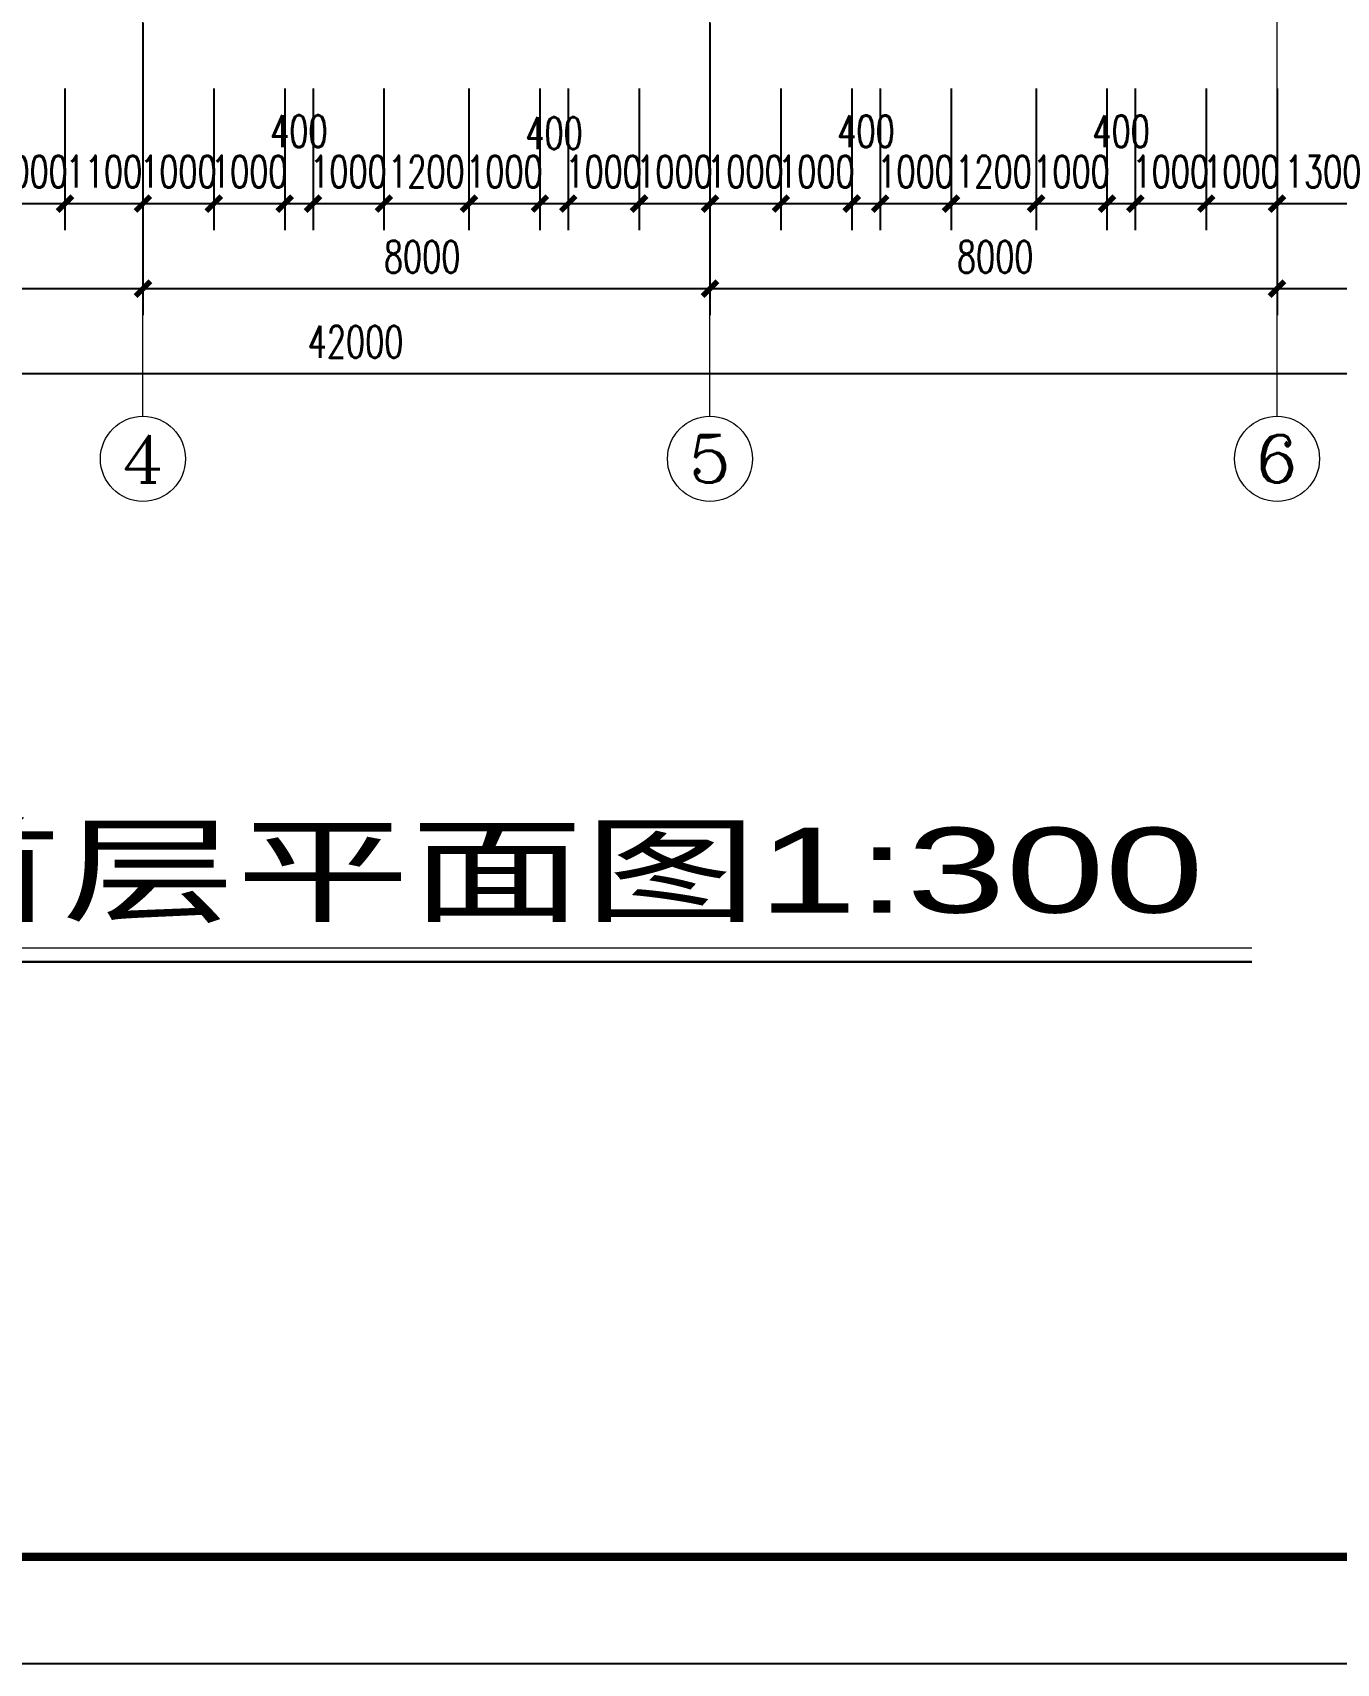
# Model space of a CAD drawing. Extents: x -220435 to 246757, y -381552 to -223577.
# Drawn here: x -121698 to -103303, y -367583 to -344578 of the extents above; entities that cross this region are included whole.
import ezdxf
from ezdxf.enums import TextEntityAlignment as Align

# ---------------------------------------------------------------- set-up
doc = ezdxf.new("R2010")
doc.units = 0
doc.header["$LTSCALE"] = 1500
doc.header["$MEASUREMENT"] = 0
doc.layers.get('0').update_dxf_attribs({"linetype": 'CONTINUOUS'})
doc.layers.get('DEFPOINTS').update_dxf_attribs({"linetype": 'CONTINUOUS'})
for name, color, linetype in [('AXIS', 7, 'CONTINUOUS'), ('AXIS_TEXT', 7, 'CONTINUOUS'), ('JELIBTLTC', 7, 'CONTINUOUS')]:
    doc.layers.add(name, color=color, linetype=linetype)
doc.layers.add('PUB_DIM', color=7, linetype='CONTINUOUS', lineweight=0)
doc.layers.add('我的', color=7, linetype='CONTINUOUS', lineweight=0)
doc.styles.add('COMPLEX', font='COMPLEX')
doc.styles.add('DIM_FONT', font='TXT.shx', dxfattribs={"width": 0.7})
doc.styles.add('JELIBTLZX1', font='arial.ttf', dxfattribs={"width": 0.65})
doc.dimstyles.new('DIMA150', dxfattribs={"dimscale": 1.5, "dimtxt": 300, "dimasz": 1, "dimexe": 250, "dimexo": 300, "dimgap": 150, "dimtad": 1, "dimdec": 0, "dimzin": 0, "dimdsep": 46, "dimtxsty": 'DIM_FONT', "dimblk": '_DIMX', "dimcen": 0.09, "dimse1": 1, "dimclrt": 7, "dimadec": 0, "dimazin": 0, "dimtfac": 1, "dimtdec": 0, "dimtix": 1, "dimtmove": 2, "dimatfit": 3, "dimldrblk": '_DIMX', "dimfxl": 1, "dimtolj": 1, "dimtzin": 0, "dimarcsym": 0})

# ---------------------------------------------------------------- blocks, each defined once
blk = doc.blocks.new('_DIMX')
blk.add_line((-150, 0), (150, 0))
at = {"const_width": 50}
blk.add_lwpolyline([(-70, -70), (70, 70)], dxfattribs=at)
blk = doc.blocks.new('*D36')
at = {"layer": 'DEFPOINTS', "color": 0, "lineweight": 20}
for p in [(-104141, -344915), (-102841, -344915), (-102841, -346990)]:
    blk.add_point(p, dxfattribs=at)
at = {"layer": 'PUB_DIM', "color": 0, "lineweight": -2}
for p, q in [((-102841, -345365), (-102841, -347365)), ((-104142, -346990), (-104144, -346990)), ((-104141, -346990), (-102841, -346990)), ((-102839, -346990), (-102838, -346990))]:
    blk.add_line(p, q, dxfattribs=at)
at = {"layer": 'PUB_DIM', "color": 0, "lineweight": -2, "xscale": 1.5, "yscale": 1.5, "zscale": 1.5}
blk.add_blockref('_DIMX', (-104141, -346990), dxfattribs=at)
at = {"layer": 'PUB_DIM', "color": 0, "lineweight": -2, "xscale": 1.5, "yscale": 1.5, "zscale": 1.5, "rotation": 180}
blk.add_blockref('_DIMX', (-102841, -346990), dxfattribs=at)
at = {"layer": 'PUB_DIM', "color": 7, "insert": (-103491, -346540), "char_height": 450, "attachment_point": 5, "style": 'DIM_FONT'}
blk.add_mtext('\\A1;1300', dxfattribs=at)
blk = doc.blocks.new('*D37')
at = {"layer": 'DEFPOINTS', "color": 0, "lineweight": 20}
for p in [(-104141, -344994), (-99741, -344994), (-104141, -348190)]:
    blk.add_point(p, dxfattribs=at)
at = {"layer": 'PUB_DIM', "color": 0, "lineweight": -2}
for p, q in [((-104141, -345444), (-104141, -348565)), ((-99742, -348190), (-104139, -348190))]:
    blk.add_line(p, q, dxfattribs=at)
at = {"layer": 'PUB_DIM', "color": 0, "lineweight": -2, "xscale": 1.5, "yscale": 1.5, "zscale": 1.5, "rotation": 180}
blk.add_blockref('_DIMX', (-104141, -348190), dxfattribs=at)
at = {"layer": 'PUB_DIM', "color": 0, "lineweight": -2, "xscale": 1.5, "yscale": 1.5, "zscale": 1.5}
blk.add_blockref('_DIMX', (-99741, -348190), dxfattribs=at)
at = {"layer": 'PUB_DIM', "color": 7, "insert": (-101941, -347740), "char_height": 450, "attachment_point": 5, "style": 'DIM_FONT'}
blk.add_mtext('\\A1;4400', dxfattribs=at)
blk = doc.blocks.new('_AXISO')
blk.add_circle((0, 0), 0.5)
at = {"layer": 'AXIS_TEXT', "style": 'COMPLEX', "width": 1.041667}
blk.add_attdef('A', text='', height=0.56, dxfattribs=at).set_placement((-0.25, -0.28), (0.25, -0.28), align=Align.FIT)
blk = doc.blocks.new('*D40')
at = {"layer": 'DEFPOINTS', "color": 0, "lineweight": 20}
for p in [(-138141, -343990), (-96141, -343990), (-138141, -349390)]:
    blk.add_point(p, dxfattribs=at)
at = {"layer": 'PUB_DIM', "color": 0, "lineweight": -2}
for p, q in [((-138141, -344440), (-138141, -349765)), ((-96142, -349390), (-138139, -349390))]:
    blk.add_line(p, q, dxfattribs=at)
at = {"layer": 'PUB_DIM', "color": 0, "lineweight": -2, "xscale": 1.5, "yscale": 1.5, "zscale": 1.5, "rotation": 180}
blk.add_blockref('_DIMX', (-138141, -349390), dxfattribs=at)
at = {"layer": 'PUB_DIM', "color": 0, "lineweight": -2, "xscale": 1.5, "yscale": 1.5, "zscale": 1.5}
blk.add_blockref('_DIMX', (-96141, -349390), dxfattribs=at)
at = {"layer": 'PUB_DIM', "color": 7, "insert": (-117141, -348940), "char_height": 450, "attachment_point": 5, "style": 'DIM_FONT'}
blk.add_mtext('\\A1;42000', dxfattribs=at)
blk = doc.blocks.new('*D86')
at = {"layer": 'DEFPOINTS', "color": 0, "lineweight": 20}
for p in [(-126141, -343990), (-120141, -343990), (-126141, -348190)]:
    blk.add_point(p, dxfattribs=at)
at = {"layer": 'PUB_DIM', "color": 0, "lineweight": -2}
for p, q in [((-126141, -344440), (-126141, -348565)), ((-120142, -348190), (-126139, -348190))]:
    blk.add_line(p, q, dxfattribs=at)
at = {"layer": 'PUB_DIM', "color": 0, "lineweight": -2, "xscale": 1.5, "yscale": 1.5, "zscale": 1.5, "rotation": 180}
blk.add_blockref('_DIMX', (-126141, -348190), dxfattribs=at)
at = {"layer": 'PUB_DIM', "color": 0, "lineweight": -2, "xscale": 1.5, "yscale": 1.5, "zscale": 1.5}
blk.add_blockref('_DIMX', (-120141, -348190), dxfattribs=at)
at = {"layer": 'PUB_DIM', "color": 7, "insert": (-123141, -347740), "char_height": 450, "attachment_point": 5, "style": 'DIM_FONT'}
blk.add_mtext('\\A1;6000', dxfattribs=at)
blk = doc.blocks.new('*D105')
at = {"layer": 'DEFPOINTS', "color": 0, "lineweight": 20}
for p in [(-114141, -344915), (-113141, -344915), (-113141, -346990)]:
    blk.add_point(p, dxfattribs=at)
at = {"layer": 'PUB_DIM', "color": 0, "lineweight": -2}
for p, q in [((-113141, -345365), (-113141, -347365)), ((-114142, -346990), (-114144, -346990)), ((-114141, -346990), (-113141, -346990)), ((-113139, -346990), (-113138, -346990))]:
    blk.add_line(p, q, dxfattribs=at)
at = {"layer": 'PUB_DIM', "color": 0, "lineweight": -2, "xscale": 1.5, "yscale": 1.5, "zscale": 1.5}
blk.add_blockref('_DIMX', (-114141, -346990), dxfattribs=at)
at = {"layer": 'PUB_DIM', "color": 0, "lineweight": -2, "xscale": 1.5, "yscale": 1.5, "zscale": 1.5, "rotation": 180}
blk.add_blockref('_DIMX', (-113141, -346990), dxfattribs=at)
at = {"layer": 'PUB_DIM', "color": 7, "insert": (-113641, -346540), "char_height": 450, "attachment_point": 5, "style": 'DIM_FONT'}
blk.add_mtext('\\A1;1000', dxfattribs=at)
blk = doc.blocks.new('*D106')
at = {"layer": 'DEFPOINTS', "color": 0, "lineweight": 20}
for p in [(-120141, -343990), (-112141, -343990), (-120141, -348190)]:
    blk.add_point(p, dxfattribs=at)
at = {"layer": 'PUB_DIM', "color": 0, "lineweight": -2}
for p, q in [((-120141, -344440), (-120141, -348565)), ((-112142, -348190), (-120139, -348190))]:
    blk.add_line(p, q, dxfattribs=at)
at = {"layer": 'PUB_DIM', "color": 0, "lineweight": -2, "xscale": 1.5, "yscale": 1.5, "zscale": 1.5, "rotation": 180}
blk.add_blockref('_DIMX', (-120141, -348190), dxfattribs=at)
at = {"layer": 'PUB_DIM', "color": 0, "lineweight": -2, "xscale": 1.5, "yscale": 1.5, "zscale": 1.5}
blk.add_blockref('_DIMX', (-112141, -348190), dxfattribs=at)
at = {"layer": 'PUB_DIM', "color": 7, "insert": (-116202, -347740), "char_height": 450, "attachment_point": 5, "style": 'DIM_FONT'}
blk.add_mtext('\\A1;8000', dxfattribs=at)
blk = doc.blocks.new('*D107')
at = {"layer": 'DEFPOINTS', "color": 0, "lineweight": 20}
for p in [(-120141, -343990), (-112141, -343990), (-120141, -348190)]:
    blk.add_point(p, dxfattribs=at)
at = {"layer": 'PUB_DIM', "color": 0, "lineweight": -2}
for p, q in [((-120141, -344440), (-120141, -348565)), ((-112142, -348190), (-120139, -348190))]:
    blk.add_line(p, q, dxfattribs=at)
at = {"layer": 'PUB_DIM', "color": 0, "lineweight": -2, "xscale": 1.5, "yscale": 1.5, "zscale": 1.5, "rotation": 180}
blk.add_blockref('_DIMX', (-120141, -348190), dxfattribs=at)
at = {"layer": 'PUB_DIM', "color": 0, "lineweight": -2, "xscale": 1.5, "yscale": 1.5, "zscale": 1.5}
blk.add_blockref('_DIMX', (-112141, -348190), dxfattribs=at)
at = {"layer": 'PUB_DIM', "color": 7, "insert": (-116202, -347740), "char_height": 450, "attachment_point": 5, "style": 'DIM_FONT'}
blk.add_mtext('\\A1;8000', dxfattribs=at)
blk = doc.blocks.new('*D108')
at = {"layer": 'DEFPOINTS', "color": 0, "lineweight": 20}
for p in [(-119141, -344915), (-118141, -344915), (-118141, -346990)]:
    blk.add_point(p, dxfattribs=at)
at = {"layer": 'PUB_DIM', "color": 0, "lineweight": -2}
for p, q in [((-118141, -345365), (-118141, -347365)), ((-119142, -346990), (-119144, -346990)), ((-119141, -346990), (-118141, -346990)), ((-118139, -346990), (-118138, -346990))]:
    blk.add_line(p, q, dxfattribs=at)
at = {"layer": 'PUB_DIM', "color": 0, "lineweight": -2, "xscale": 1.5, "yscale": 1.5, "zscale": 1.5}
blk.add_blockref('_DIMX', (-119141, -346990), dxfattribs=at)
at = {"layer": 'PUB_DIM', "color": 0, "lineweight": -2, "xscale": 1.5, "yscale": 1.5, "zscale": 1.5, "rotation": 180}
blk.add_blockref('_DIMX', (-118141, -346990), dxfattribs=at)
at = {"layer": 'PUB_DIM', "color": 7, "insert": (-118641, -346540), "char_height": 450, "attachment_point": 5, "style": 'DIM_FONT'}
blk.add_mtext('\\A1;1000', dxfattribs=at)
blk = doc.blocks.new('*D109')
at = {"layer": 'DEFPOINTS', "color": 0, "lineweight": 20}
for p in [(-120141, -344915), (-119141, -344915), (-119141, -346990)]:
    blk.add_point(p, dxfattribs=at)
at = {"layer": 'PUB_DIM', "color": 0, "lineweight": -2}
for p, q in [((-119141, -345365), (-119141, -347365)), ((-120142, -346990), (-120144, -346990)), ((-120141, -346990), (-119141, -346990)), ((-119139, -346990), (-119138, -346990))]:
    blk.add_line(p, q, dxfattribs=at)
at = {"layer": 'PUB_DIM', "color": 0, "lineweight": -2, "xscale": 1.5, "yscale": 1.5, "zscale": 1.5}
blk.add_blockref('_DIMX', (-120141, -346990), dxfattribs=at)
at = {"layer": 'PUB_DIM', "color": 0, "lineweight": -2, "xscale": 1.5, "yscale": 1.5, "zscale": 1.5, "rotation": 180}
blk.add_blockref('_DIMX', (-119141, -346990), dxfattribs=at)
at = {"layer": 'PUB_DIM', "color": 7, "insert": (-119641, -346540), "char_height": 450, "attachment_point": 5, "style": 'DIM_FONT'}
blk.add_mtext('\\A1;1000', dxfattribs=at)
blk = doc.blocks.new('*D110')
at = {"layer": 'DEFPOINTS', "color": 0, "lineweight": 20}
for p in [(-121241, -344915), (-120141, -344915), (-120141, -346990)]:
    blk.add_point(p, dxfattribs=at)
at = {"layer": 'PUB_DIM', "color": 0, "lineweight": -2}
for p, q in [((-120141, -345365), (-120141, -347365)), ((-121242, -346990), (-121244, -346990)), ((-121241, -346990), (-120141, -346990)), ((-120139, -346990), (-120138, -346990))]:
    blk.add_line(p, q, dxfattribs=at)
at = {"layer": 'PUB_DIM', "color": 0, "lineweight": -2, "xscale": 1.5, "yscale": 1.5, "zscale": 1.5}
blk.add_blockref('_DIMX', (-121241, -346990), dxfattribs=at)
at = {"layer": 'PUB_DIM', "color": 0, "lineweight": -2, "xscale": 1.5, "yscale": 1.5, "zscale": 1.5, "rotation": 180}
blk.add_blockref('_DIMX', (-120141, -346990), dxfattribs=at)
at = {"layer": 'PUB_DIM', "color": 7, "insert": (-120691, -346540), "char_height": 450, "attachment_point": 5, "style": 'DIM_FONT'}
blk.add_mtext('\\A1;1100', dxfattribs=at)
blk = doc.blocks.new('*D111')
at = {"layer": 'DEFPOINTS', "color": 0, "lineweight": 20}
for p in [(-122241, -344915), (-121241, -344915), (-121241, -346990)]:
    blk.add_point(p, dxfattribs=at)
at = {"layer": 'PUB_DIM', "color": 0, "lineweight": -2}
for p, q in [((-121241, -345365), (-121241, -347365)), ((-122242, -346990), (-122244, -346990)), ((-122241, -346990), (-121241, -346990)), ((-121239, -346990), (-121238, -346990))]:
    blk.add_line(p, q, dxfattribs=at)
at = {"layer": 'PUB_DIM', "color": 0, "lineweight": -2, "xscale": 1.5, "yscale": 1.5, "zscale": 1.5}
blk.add_blockref('_DIMX', (-122241, -346990), dxfattribs=at)
at = {"layer": 'PUB_DIM', "color": 0, "lineweight": -2, "xscale": 1.5, "yscale": 1.5, "zscale": 1.5, "rotation": 180}
blk.add_blockref('_DIMX', (-121241, -346990), dxfattribs=at)
at = {"layer": 'PUB_DIM', "color": 7, "insert": (-121741, -346540), "char_height": 450, "attachment_point": 5, "style": 'DIM_FONT'}
blk.add_mtext('\\A1;1000', dxfattribs=at)
blk = doc.blocks.new('*D114')
at = {"layer": 'DEFPOINTS', "color": 0, "lineweight": 20}
for p in [(-114541, -344915), (-114141, -344915), (-114141, -346990)]:
    blk.add_point(p, dxfattribs=at)
at = {"layer": 'PUB_DIM', "color": 0, "lineweight": -2}
for p, q in [((-114141, -345365), (-114141, -347365)), ((-114542, -346990), (-114544, -346990)), ((-114541, -346990), (-114141, -346990)), ((-114139, -346990), (-114138, -346990))]:
    blk.add_line(p, q, dxfattribs=at)
at = {"layer": 'PUB_DIM', "color": 0, "lineweight": -2, "xscale": 1.5, "yscale": 1.5, "zscale": 1.5}
blk.add_blockref('_DIMX', (-114541, -346990), dxfattribs=at)
at = {"layer": 'PUB_DIM', "color": 0, "lineweight": -2, "xscale": 1.5, "yscale": 1.5, "zscale": 1.5, "rotation": 180}
blk.add_blockref('_DIMX', (-114141, -346990), dxfattribs=at)
at = {"layer": 'PUB_DIM', "color": 7, "insert": (-114341, -345996), "char_height": 450, "attachment_point": 5, "style": 'DIM_FONT'}
blk.add_mtext('\\A1;400', dxfattribs=at)
blk = doc.blocks.new('*D115')
at = {"layer": 'DEFPOINTS', "color": 0, "lineweight": 20}
for p in [(-115541, -344915), (-114541, -344915), (-114541, -346990)]:
    blk.add_point(p, dxfattribs=at)
at = {"layer": 'PUB_DIM', "color": 0, "lineweight": -2}
for p, q in [((-114541, -345365), (-114541, -347365)), ((-115542, -346990), (-115544, -346990)), ((-115541, -346990), (-114541, -346990)), ((-114539, -346990), (-114538, -346990))]:
    blk.add_line(p, q, dxfattribs=at)
at = {"layer": 'PUB_DIM', "color": 0, "lineweight": -2, "xscale": 1.5, "yscale": 1.5, "zscale": 1.5}
blk.add_blockref('_DIMX', (-115541, -346990), dxfattribs=at)
at = {"layer": 'PUB_DIM', "color": 0, "lineweight": -2, "xscale": 1.5, "yscale": 1.5, "zscale": 1.5, "rotation": 180}
blk.add_blockref('_DIMX', (-114541, -346990), dxfattribs=at)
at = {"layer": 'PUB_DIM', "color": 7, "insert": (-115041, -346540), "char_height": 450, "attachment_point": 5, "style": 'DIM_FONT'}
blk.add_mtext('\\A1;1000', dxfattribs=at)
blk = doc.blocks.new('*D116')
at = {"layer": 'DEFPOINTS', "color": 0, "lineweight": 20}
for p in [(-116741, -344915), (-115541, -344915), (-115541, -346990)]:
    blk.add_point(p, dxfattribs=at)
at = {"layer": 'PUB_DIM', "color": 0, "lineweight": -2}
for p, q in [((-115541, -345365), (-115541, -347365)), ((-116742, -346990), (-116744, -346990)), ((-116741, -346990), (-115541, -346990)), ((-115539, -346990), (-115538, -346990))]:
    blk.add_line(p, q, dxfattribs=at)
at = {"layer": 'PUB_DIM', "color": 0, "lineweight": -2, "xscale": 1.5, "yscale": 1.5, "zscale": 1.5}
blk.add_blockref('_DIMX', (-116741, -346990), dxfattribs=at)
at = {"layer": 'PUB_DIM', "color": 0, "lineweight": -2, "xscale": 1.5, "yscale": 1.5, "zscale": 1.5, "rotation": 180}
blk.add_blockref('_DIMX', (-115541, -346990), dxfattribs=at)
at = {"layer": 'PUB_DIM', "color": 7, "insert": (-116141, -346540), "char_height": 450, "attachment_point": 5, "style": 'DIM_FONT'}
blk.add_mtext('\\A1;1200', dxfattribs=at)
blk = doc.blocks.new('*D117')
at = {"layer": 'DEFPOINTS', "color": 0, "lineweight": 20}
for p in [(-117741, -344915), (-116741, -344915), (-116741, -346990)]:
    blk.add_point(p, dxfattribs=at)
at = {"layer": 'PUB_DIM', "color": 0, "lineweight": -2}
for p, q in [((-116741, -345365), (-116741, -347365)), ((-117742, -346990), (-117744, -346990)), ((-117741, -346990), (-116741, -346990)), ((-116739, -346990), (-116738, -346990))]:
    blk.add_line(p, q, dxfattribs=at)
at = {"layer": 'PUB_DIM', "color": 0, "lineweight": -2, "xscale": 1.5, "yscale": 1.5, "zscale": 1.5}
blk.add_blockref('_DIMX', (-117741, -346990), dxfattribs=at)
at = {"layer": 'PUB_DIM', "color": 0, "lineweight": -2, "xscale": 1.5, "yscale": 1.5, "zscale": 1.5, "rotation": 180}
blk.add_blockref('_DIMX', (-116741, -346990), dxfattribs=at)
at = {"layer": 'PUB_DIM', "color": 7, "insert": (-117241, -346540), "char_height": 450, "attachment_point": 5, "style": 'DIM_FONT'}
blk.add_mtext('\\A1;1000', dxfattribs=at)
blk = doc.blocks.new('*D118')
at = {"layer": 'DEFPOINTS', "color": 0, "lineweight": 20}
for p in [(-118141, -344915), (-117741, -344915), (-117741, -346990)]:
    blk.add_point(p, dxfattribs=at)
at = {"layer": 'PUB_DIM', "color": 0, "lineweight": -2}
for p, q in [((-117741, -345365), (-117741, -347365)), ((-118142, -346990), (-118144, -346990)), ((-118141, -346990), (-117741, -346990)), ((-117739, -346990), (-117738, -346990))]:
    blk.add_line(p, q, dxfattribs=at)
at = {"layer": 'PUB_DIM', "color": 0, "lineweight": -2, "xscale": 1.5, "yscale": 1.5, "zscale": 1.5}
blk.add_blockref('_DIMX', (-118141, -346990), dxfattribs=at)
at = {"layer": 'PUB_DIM', "color": 0, "lineweight": -2, "xscale": 1.5, "yscale": 1.5, "zscale": 1.5, "rotation": 180}
blk.add_blockref('_DIMX', (-117741, -346990), dxfattribs=at)
at = {"layer": 'PUB_DIM', "color": 7, "insert": (-117941, -345969), "char_height": 450, "attachment_point": 5, "style": 'DIM_FONT'}
blk.add_mtext('\\A1;400', dxfattribs=at)
blk = doc.blocks.new('*D119')
at = {"layer": 'DEFPOINTS', "color": 0, "lineweight": 20}
for p in [(-108740, -344915), (-107540, -344915), (-107540, -346990)]:
    blk.add_point(p, dxfattribs=at)
at = {"layer": 'PUB_DIM', "color": 0, "lineweight": -2}
for p, q in [((-107540, -345365), (-107540, -347365)), ((-108742, -346990), (-108743, -346990)), ((-108740, -346990), (-107540, -346990)), ((-107539, -346990), (-107537, -346990))]:
    blk.add_line(p, q, dxfattribs=at)
at = {"layer": 'PUB_DIM', "color": 0, "lineweight": -2, "xscale": 1.5, "yscale": 1.5, "zscale": 1.5}
blk.add_blockref('_DIMX', (-108740, -346990), dxfattribs=at)
at = {"layer": 'PUB_DIM', "color": 0, "lineweight": -2, "xscale": 1.5, "yscale": 1.5, "zscale": 1.5, "rotation": 180}
blk.add_blockref('_DIMX', (-107540, -346990), dxfattribs=at)
at = {"layer": 'PUB_DIM', "color": 7, "insert": (-108140, -346540), "char_height": 450, "attachment_point": 5, "style": 'DIM_FONT'}
blk.add_mtext('\\A1;1200', dxfattribs=at)
blk = doc.blocks.new('*D120')
at = {"layer": 'DEFPOINTS', "color": 0, "lineweight": 20}
for p in [(-109740, -344915), (-108740, -344915), (-108740, -346990)]:
    blk.add_point(p, dxfattribs=at)
at = {"layer": 'PUB_DIM', "color": 0, "lineweight": -2}
for p, q in [((-108740, -345365), (-108740, -347365)), ((-109742, -346990), (-109743, -346990)), ((-109740, -346990), (-108740, -346990)), ((-108739, -346990), (-108737, -346990))]:
    blk.add_line(p, q, dxfattribs=at)
at = {"layer": 'PUB_DIM', "color": 0, "lineweight": -2, "xscale": 1.5, "yscale": 1.5, "zscale": 1.5}
blk.add_blockref('_DIMX', (-109740, -346990), dxfattribs=at)
at = {"layer": 'PUB_DIM', "color": 0, "lineweight": -2, "xscale": 1.5, "yscale": 1.5, "zscale": 1.5, "rotation": 180}
blk.add_blockref('_DIMX', (-108740, -346990), dxfattribs=at)
at = {"layer": 'PUB_DIM', "color": 7, "insert": (-109240, -346540), "char_height": 450, "attachment_point": 5, "style": 'DIM_FONT'}
blk.add_mtext('\\A1;1000', dxfattribs=at)
blk = doc.blocks.new('*D121')
at = {"layer": 'DEFPOINTS', "color": 0, "lineweight": 20}
for p in [(-112141, -343990), (-104141, -343990), (-112141, -348190)]:
    blk.add_point(p, dxfattribs=at)
at = {"layer": 'PUB_DIM', "color": 0, "lineweight": -2}
for p, q in [((-112141, -344440), (-112141, -348565)), ((-104142, -348190), (-112139, -348190))]:
    blk.add_line(p, q, dxfattribs=at)
at = {"layer": 'PUB_DIM', "color": 0, "lineweight": -2, "xscale": 1.5, "yscale": 1.5, "zscale": 1.5, "rotation": 180}
blk.add_blockref('_DIMX', (-112141, -348190), dxfattribs=at)
at = {"layer": 'PUB_DIM', "color": 0, "lineweight": -2, "xscale": 1.5, "yscale": 1.5, "zscale": 1.5}
blk.add_blockref('_DIMX', (-104141, -348190), dxfattribs=at)
at = {"layer": 'PUB_DIM', "color": 7, "insert": (-108117, -347740), "char_height": 450, "attachment_point": 5, "style": 'DIM_FONT'}
blk.add_mtext('\\A1;8000', dxfattribs=at)
blk = doc.blocks.new('*D122')
at = {"layer": 'DEFPOINTS', "color": 0, "lineweight": 20}
for p in [(-112141, -343990), (-104141, -343990), (-112141, -348190)]:
    blk.add_point(p, dxfattribs=at)
at = {"layer": 'PUB_DIM', "color": 0, "lineweight": -2}
for p, q in [((-112141, -344440), (-112141, -348565)), ((-104142, -348190), (-112139, -348190))]:
    blk.add_line(p, q, dxfattribs=at)
at = {"layer": 'PUB_DIM', "color": 0, "lineweight": -2, "xscale": 1.5, "yscale": 1.5, "zscale": 1.5, "rotation": 180}
blk.add_blockref('_DIMX', (-112141, -348190), dxfattribs=at)
at = {"layer": 'PUB_DIM', "color": 0, "lineweight": -2, "xscale": 1.5, "yscale": 1.5, "zscale": 1.5}
blk.add_blockref('_DIMX', (-104141, -348190), dxfattribs=at)
at = {"layer": 'PUB_DIM', "color": 7, "insert": (-108117, -347740), "char_height": 450, "attachment_point": 5, "style": 'DIM_FONT'}
blk.add_mtext('\\A1;8000', dxfattribs=at)
blk = doc.blocks.new('*D123')
at = {"layer": 'DEFPOINTS', "color": 0, "lineweight": 20}
for p in [(-110140, -344915), (-109740, -344915), (-109740, -346990)]:
    blk.add_point(p, dxfattribs=at)
at = {"layer": 'PUB_DIM', "color": 0, "lineweight": -2}
for p, q in [((-109740, -345365), (-109740, -347365)), ((-110142, -346990), (-110143, -346990)), ((-110140, -346990), (-109740, -346990)), ((-109739, -346990), (-109737, -346990))]:
    blk.add_line(p, q, dxfattribs=at)
at = {"layer": 'PUB_DIM', "color": 0, "lineweight": -2, "xscale": 1.5, "yscale": 1.5, "zscale": 1.5}
blk.add_blockref('_DIMX', (-110140, -346990), dxfattribs=at)
at = {"layer": 'PUB_DIM', "color": 0, "lineweight": -2, "xscale": 1.5, "yscale": 1.5, "zscale": 1.5, "rotation": 180}
blk.add_blockref('_DIMX', (-109740, -346990), dxfattribs=at)
at = {"layer": 'PUB_DIM', "color": 7, "insert": (-109940, -345971), "char_height": 450, "attachment_point": 5, "style": 'DIM_FONT'}
blk.add_mtext('\\A1;400', dxfattribs=at)
blk = doc.blocks.new('*D124')
at = {"layer": 'DEFPOINTS', "color": 0, "lineweight": 20}
for p in [(-111140, -344915), (-110140, -344915), (-110140, -346990)]:
    blk.add_point(p, dxfattribs=at)
at = {"layer": 'PUB_DIM', "color": 0, "lineweight": -2}
for p, q in [((-110140, -345365), (-110140, -347365)), ((-111142, -346990), (-111143, -346990)), ((-111140, -346990), (-110140, -346990)), ((-110139, -346990), (-110137, -346990))]:
    blk.add_line(p, q, dxfattribs=at)
at = {"layer": 'PUB_DIM', "color": 0, "lineweight": -2, "xscale": 1.5, "yscale": 1.5, "zscale": 1.5}
blk.add_blockref('_DIMX', (-111140, -346990), dxfattribs=at)
at = {"layer": 'PUB_DIM', "color": 0, "lineweight": -2, "xscale": 1.5, "yscale": 1.5, "zscale": 1.5, "rotation": 180}
blk.add_blockref('_DIMX', (-110140, -346990), dxfattribs=at)
at = {"layer": 'PUB_DIM', "color": 7, "insert": (-110640, -346540), "char_height": 450, "attachment_point": 5, "style": 'DIM_FONT'}
blk.add_mtext('\\A1;1000', dxfattribs=at)
blk = doc.blocks.new('*D125')
at = {"layer": 'DEFPOINTS', "color": 0, "lineweight": 20}
for p in [(-112141, -344915), (-111140, -344915), (-111140, -346990)]:
    blk.add_point(p, dxfattribs=at)
at = {"layer": 'PUB_DIM', "color": 0, "lineweight": -2}
for p, q in [((-111140, -345365), (-111140, -347365)), ((-112142, -346990), (-112144, -346990)), ((-112141, -346990), (-111140, -346990)), ((-111139, -346990), (-111137, -346990))]:
    blk.add_line(p, q, dxfattribs=at)
at = {"layer": 'PUB_DIM', "color": 0, "lineweight": -2, "xscale": 1.5, "yscale": 1.5, "zscale": 1.5}
blk.add_blockref('_DIMX', (-112141, -346990), dxfattribs=at)
at = {"layer": 'PUB_DIM', "color": 0, "lineweight": -2, "xscale": 1.5, "yscale": 1.5, "zscale": 1.5, "rotation": 180}
blk.add_blockref('_DIMX', (-111140, -346990), dxfattribs=at)
at = {"layer": 'PUB_DIM', "color": 7, "insert": (-111641, -346540), "char_height": 450, "attachment_point": 5, "style": 'DIM_FONT'}
blk.add_mtext('\\A1;1000', dxfattribs=at)
blk = doc.blocks.new('*D126')
at = {"layer": 'DEFPOINTS', "color": 0, "lineweight": 20}
for p in [(-113141, -344915), (-112141, -344915), (-112141, -346990)]:
    blk.add_point(p, dxfattribs=at)
at = {"layer": 'PUB_DIM', "color": 0, "lineweight": -2}
for p, q in [((-112141, -345365), (-112141, -347365)), ((-113142, -346990), (-113144, -346990)), ((-113141, -346990), (-112141, -346990)), ((-112139, -346990), (-112138, -346990))]:
    blk.add_line(p, q, dxfattribs=at)
at = {"layer": 'PUB_DIM', "color": 0, "lineweight": -2, "xscale": 1.5, "yscale": 1.5, "zscale": 1.5}
blk.add_blockref('_DIMX', (-113141, -346990), dxfattribs=at)
at = {"layer": 'PUB_DIM', "color": 0, "lineweight": -2, "xscale": 1.5, "yscale": 1.5, "zscale": 1.5, "rotation": 180}
blk.add_blockref('_DIMX', (-112141, -346990), dxfattribs=at)
at = {"layer": 'PUB_DIM', "color": 7, "insert": (-112641, -346540), "char_height": 450, "attachment_point": 5, "style": 'DIM_FONT'}
blk.add_mtext('\\A1;1000', dxfattribs=at)
blk = doc.blocks.new('*D127')
at = {"layer": 'DEFPOINTS', "color": 0, "lineweight": 20}
for p in [(-105140, -344915), (-104141, -344915), (-104141, -346990)]:
    blk.add_point(p, dxfattribs=at)
at = {"layer": 'PUB_DIM', "color": 0, "lineweight": -2}
for p, q in [((-104141, -345365), (-104141, -347365)), ((-105142, -346990), (-105143, -346990)), ((-105140, -346990), (-104141, -346990)), ((-104139, -346990), (-104138, -346990))]:
    blk.add_line(p, q, dxfattribs=at)
at = {"layer": 'PUB_DIM', "color": 0, "lineweight": -2, "xscale": 1.5, "yscale": 1.5, "zscale": 1.5}
blk.add_blockref('_DIMX', (-105140, -346990), dxfattribs=at)
at = {"layer": 'PUB_DIM', "color": 0, "lineweight": -2, "xscale": 1.5, "yscale": 1.5, "zscale": 1.5, "rotation": 180}
blk.add_blockref('_DIMX', (-104141, -346990), dxfattribs=at)
at = {"layer": 'PUB_DIM', "color": 7, "insert": (-104641, -346540), "char_height": 450, "attachment_point": 5, "style": 'DIM_FONT'}
blk.add_mtext('\\A1;1000', dxfattribs=at)
blk = doc.blocks.new('*D128')
at = {"layer": 'DEFPOINTS', "color": 0, "lineweight": 20}
for p in [(-106140, -344915), (-105140, -344915), (-105140, -346990)]:
    blk.add_point(p, dxfattribs=at)
at = {"layer": 'PUB_DIM', "color": 0, "lineweight": -2}
for p, q in [((-105140, -345365), (-105140, -347365)), ((-106142, -346990), (-106143, -346990)), ((-106140, -346990), (-105140, -346990)), ((-105139, -346990), (-105137, -346990))]:
    blk.add_line(p, q, dxfattribs=at)
at = {"layer": 'PUB_DIM', "color": 0, "lineweight": -2, "xscale": 1.5, "yscale": 1.5, "zscale": 1.5}
blk.add_blockref('_DIMX', (-106140, -346990), dxfattribs=at)
at = {"layer": 'PUB_DIM', "color": 0, "lineweight": -2, "xscale": 1.5, "yscale": 1.5, "zscale": 1.5, "rotation": 180}
blk.add_blockref('_DIMX', (-105140, -346990), dxfattribs=at)
at = {"layer": 'PUB_DIM', "color": 7, "insert": (-105640, -346540), "char_height": 450, "attachment_point": 5, "style": 'DIM_FONT'}
blk.add_mtext('\\A1;1000', dxfattribs=at)
blk = doc.blocks.new('*D129')
at = {"layer": 'DEFPOINTS', "color": 0, "lineweight": 20}
for p in [(-106540, -344915), (-106140, -344915), (-106140, -346990)]:
    blk.add_point(p, dxfattribs=at)
at = {"layer": 'PUB_DIM', "color": 0, "lineweight": -2}
for p, q in [((-106140, -345365), (-106140, -347365)), ((-106542, -346990), (-106543, -346990)), ((-106540, -346990), (-106140, -346990)), ((-106139, -346990), (-106137, -346990))]:
    blk.add_line(p, q, dxfattribs=at)
at = {"layer": 'PUB_DIM', "color": 0, "lineweight": -2, "xscale": 1.5, "yscale": 1.5, "zscale": 1.5}
blk.add_blockref('_DIMX', (-106540, -346990), dxfattribs=at)
at = {"layer": 'PUB_DIM', "color": 0, "lineweight": -2, "xscale": 1.5, "yscale": 1.5, "zscale": 1.5, "rotation": 180}
blk.add_blockref('_DIMX', (-106140, -346990), dxfattribs=at)
at = {"layer": 'PUB_DIM', "color": 7, "insert": (-106340, -345971), "char_height": 450, "attachment_point": 5, "style": 'DIM_FONT'}
blk.add_mtext('\\A1;400', dxfattribs=at)
blk = doc.blocks.new('*D130')
at = {"layer": 'DEFPOINTS', "color": 0, "lineweight": 20}
for p in [(-107540, -344915), (-106540, -344915), (-106540, -346990)]:
    blk.add_point(p, dxfattribs=at)
at = {"layer": 'PUB_DIM', "color": 0, "lineweight": -2}
for p, q in [((-106540, -345365), (-106540, -347365)), ((-107542, -346990), (-107543, -346990)), ((-107540, -346990), (-106540, -346990)), ((-106539, -346990), (-106537, -346990))]:
    blk.add_line(p, q, dxfattribs=at)
at = {"layer": 'PUB_DIM', "color": 0, "lineweight": -2, "xscale": 1.5, "yscale": 1.5, "zscale": 1.5}
blk.add_blockref('_DIMX', (-107540, -346990), dxfattribs=at)
at = {"layer": 'PUB_DIM', "color": 0, "lineweight": -2, "xscale": 1.5, "yscale": 1.5, "zscale": 1.5, "rotation": 180}
blk.add_blockref('_DIMX', (-106540, -346990), dxfattribs=at)
at = {"layer": 'PUB_DIM', "color": 7, "insert": (-107040, -346540), "char_height": 450, "attachment_point": 5, "style": 'DIM_FONT'}
blk.add_mtext('\\A1;1000', dxfattribs=at)

msp = doc.modelspace()

# ---------------------------------------------------------------- linework, layer by layer
at = {"layer": 'AXIS', "color": 250}
msp.add_lwpolyline([(-82407.1, -250394.1), (-169247.2, -250394.1), (-169247.2, -367583.1), (-82407.1, -367583.1)], close=True, dxfattribs=at)
at = {"layer": 'AXIS', "color": 0, "const_width": 120.2}
msp.add_lwpolyline([(-83909.5, -251896.5), (-167744.8, -251896.5), (-167744.8, -366080.7), (-83909.5, -366080.7)], close=True, dxfattribs=at)
at = {"layer": 'PUB_DIM'}
for p, q in [((-120140.7, -349990.4), (-120140.7, -343990.4)), ((-120140.7, -349990.4), (-120140.7, -343990.4)), ((-112140.7, -349990.4), (-112140.7, -343990.4)), ((-112140.7, -349990.4), (-112140.7, -343990.4)), ((-104140.7, -349990.4), (-104140.7, -343990.4)), ((-104140.7, -349990.4), (-104140.7, -343990.4))]:
    msp.add_line(p, q, dxfattribs=at)
at = {"layer": '我的', "linetype": 'ByBlock', "lineweight": 20}
msp.add_line((-131291.2, -357486.8), (-104497.7, -357486.8), dxfattribs=at)
at = {"layer": '我的', "linetype": 'ByBlock', "lineweight": 30}
msp.add_line((-131291.2, -357686.8), (-104497.7, -357686.8), dxfattribs=at)

# ---------------------------------------------------------------- block references
at = {"layer": 'PUB_DIM'}
ref = msp.add_blockref('_AXISO', (-120140.7, -350590.4), dxfattribs=dict(at, xscale=1200, yscale=1200, zscale=1200))
ref.add_attrib('A', '4', dxfattribs={"layer": 'AXIS_TEXT', "height": 672, "style": 'COMPLEX', "width": 1.171875}).set_placement((-120440.7, -350926.4), (-119840.7, -350926.4), align=Align.FIT)
ref = msp.add_blockref('_AXISO', (-112140.7, -350590.4), dxfattribs=dict(at, xscale=1200, yscale=1200, zscale=1200))
ref.add_attrib('A', '5', dxfattribs={"layer": 'AXIS_TEXT', "height": 672, "style": 'COMPLEX', "width": 1.339286}).set_placement((-112440.7, -350926.4), (-111840.7, -350926.4), align=Align.FIT)
ref = msp.add_blockref('_AXISO', (-104140.7, -350590.4), dxfattribs=dict(at, xscale=1200, yscale=1200, zscale=1200))
ref.add_attrib('A', '6', dxfattribs={"layer": 'AXIS_TEXT', "height": 672, "style": 'COMPLEX', "width": 1.339286}).set_placement((-104440.7, -350926.4), (-103840.7, -350926.4), align=Align.FIT)

# ---------------------------------------------------------------- texts
at = {"layer": 'JELIBTLTC', "lineweight": 0, "style": 'JELIBTLZX1', "width": 1.5}
msp.add_text('建工系首层平面图1:300', height=1200, dxfattribs=at).set_placement((-131107, -356992.9))

# ---------------------------------------------------------------- dimensions: what is measured, and where the dimension line sits
at = {"layer": 'PUB_DIM'}
for p1, p2, distance, picture, middle in [((-96140.7, -343990.4), (-138140.7, -343990.4), 5400, '*D40', (-117140.7, -348940.4)), ((-122240.7, -344915), (-121240.7, -344915), -2075.3, '*D111', (-121740.7, -346540.4)), ((-121240.7, -344915), (-120140.7, -344915), -2075.3, '*D110', (-120690.7, -346540.4)), ((-120140.7, -344915), (-119140.8, -344915), -2075.3, '*D109', (-119640.7, -346540.4)), ((-119140.8, -344915), (-118140.8, -344915), -2075.3, '*D108', (-118640.8, -346540.4)), ((-117740.8, -344915), (-116740.8, -344915), -2075.3, '*D117', (-117240.8, -346540.4)), ((-116740.8, -344915), (-115540.8, -344915), -2075.3, '*D116', (-116140.8, -346540.4)), ((-115540.8, -344915), (-114540.8, -344915), -2075.3, '*D115', (-115040.8, -346540.4)), ((-114140.8, -344915), (-113140.8, -344915), -2075.3, '*D105', (-113640.8, -346540.4)), ((-113140.8, -344915), (-112140.7, -344915), -2075.3, '*D126', (-112640.7, -346540.4)), ((-112140.7, -344915), (-111140.5, -344915), -2075.3, '*D125', (-111640.6, -346540.4)), ((-111140.5, -344915), (-110140.5, -344915), -2075.3, '*D124', (-110640.5, -346540.4)), ((-109740.5, -344915), (-108740.5, -344915), -2075.3, '*D120', (-109240.5, -346540.4)), ((-108740.5, -344915), (-107540.5, -344915), -2075.3, '*D119', (-108140.5, -346540.4)), ((-107540.5, -344915), (-106540.5, -344915), -2075.3, '*D130', (-107040.5, -346540.4)), ((-106140.5, -344915), (-105140.5, -344915), -2075.3, '*D128', (-105640.5, -346540.4)), ((-105140.5, -344915), (-104140.7, -344915), -2075.3, '*D127', (-104640.6, -346540.4)), ((-104140.7, -344915), (-102840.7, -344915), -2075.3, '*D36', (-103490.7, -346540.4)), ((-99740.7, -344993.5), (-104140.7, -344993.5), 3196.8, '*D37', (-101940.7, -347740.4))]:
    dim = msp.add_aligned_dim(p1=p1, p2=p2, distance=distance, dimstyle='DIMA150', dxfattribs=at)
    dim.commit()
    dim.dimension.update_dxf_attribs({"geometry": picture, "text_midpoint": middle})
dim = msp.add_linear_dim(base=(-126140.7, -348190.4), p1=(-120140.7, -343990.4), p2=(-126140.7, -343990.4), dimstyle='DIMA150', dxfattribs=at)
dim.commit()
dim.dimension.update_dxf_attribs({"geometry": '*D86', "text_midpoint": (-123140.7, -347740.4)})
for base, p1, p2, picture, middle in [((-120140.7, -348190.4), (-112140.7, -343990.4), (-120140.7, -343990.4), '*D106', (-116201.7, -347740.4)), ((-120140.7, -348190.4), (-112140.7, -343990.4), (-120140.7, -343990.4), '*D107', (-116201.7, -347740.4)), ((-112140.7, -348190.4), (-104140.7, -343990.4), (-112140.7, -343990.4), '*D121', (-108116.7, -347740.4)), ((-112140.7, -348190.4), (-104140.7, -343990.4), (-112140.7, -343990.4), '*D122', (-108116.7, -347740.4))]:
    dim = msp.add_linear_dim(base=base, p1=p1, p2=p2, dimstyle='DIMA150', dxfattribs=at)
    dim.commit()
    dim.dimension.update_dxf_attribs({"geometry": picture, "text_midpoint": middle, "dimtype": 160})
for base, p1, p2, picture, middle in [((-117740.8, -346990.4), (-118140.8, -344915), (-117740.8, -344915), '*D118', (-117940.8, -345968.7)), ((-114140.8, -346990.4), (-114540.8, -344915), (-114140.8, -344915), '*D114', (-114340.8, -345995.7)), ((-109740.5, -346990.4), (-110140.5, -344915), (-109740.5, -344915), '*D123', (-109940.5, -345971.3)), ((-106140.5, -346990.4), (-106540.5, -344915), (-106140.5, -344915), '*D129', (-106340.5, -345971.3))]:
    dim = msp.add_linear_dim(base=base, p1=p1, p2=p2, angle=0, dimstyle='DIMA150', dxfattribs=at)
    dim.commit()
    dim.dimension.update_dxf_attribs({"geometry": picture, "text_midpoint": middle, "dimtype": 161})

doc.saveas('drawing.dxf')
